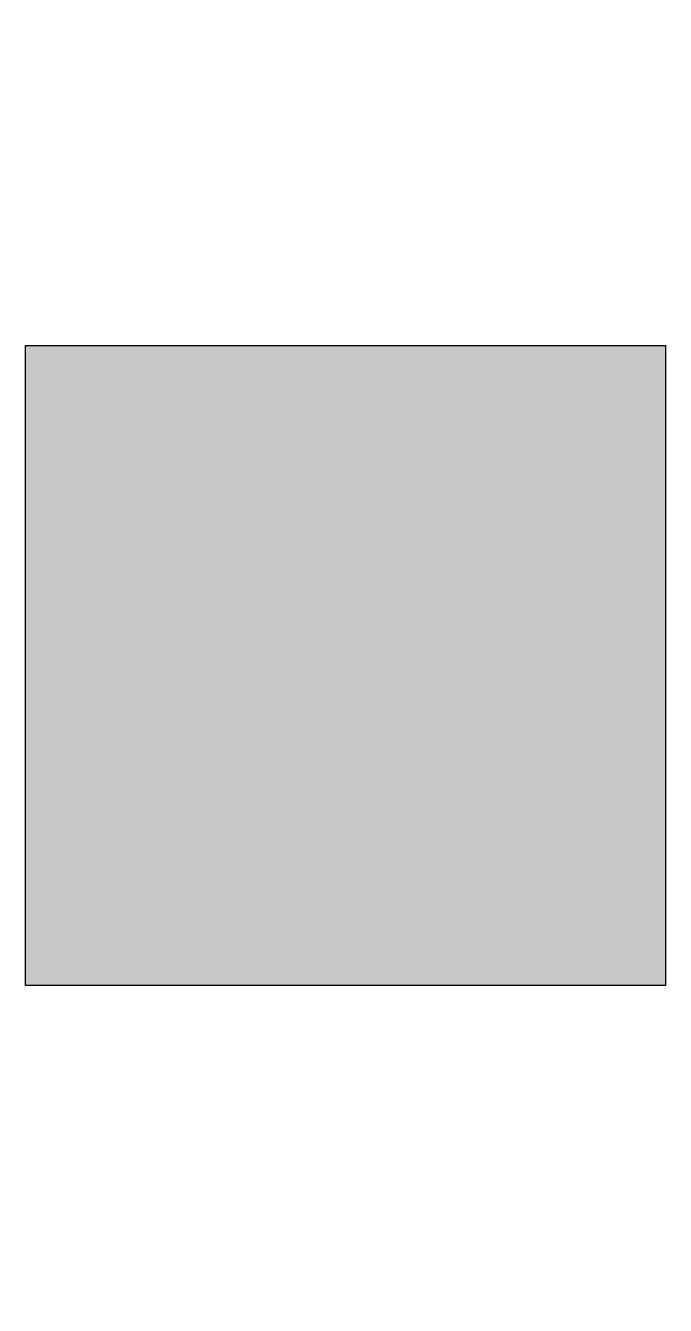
# Model space of a CAD drawing. Header units: metres. Extents: x 0 to 0.062, y -0.062 to 0.062.
import ezdxf

# ---------------------------------------------------------------- set-up
doc = ezdxf.new("R2010")
doc.units = ezdxf.units.M

# ---------------------------------------------------------------- blocks, each defined once
blk = doc.blocks.new('plug')
for p, q in [((0, 0.03125), (0.0625, 0.03125)), ((0, -0.03125), (0, 0.03125)), ((0.0625, 0.03125), (0.0625, -0.03125)), ((0.0625, -0.03125), (0, -0.03125))]:
    blk.add_line(p, q)
at = {"const_width": 0.0625}
blk.add_lwpolyline([(0.03125, -0.03125), (0.03125, 0.03125)], dxfattribs=at)

msp = doc.modelspace()

# ---------------------------------------------------------------- block references
msp.add_blockref('plug', (0, 0))

doc.saveas('drawing.dxf')
